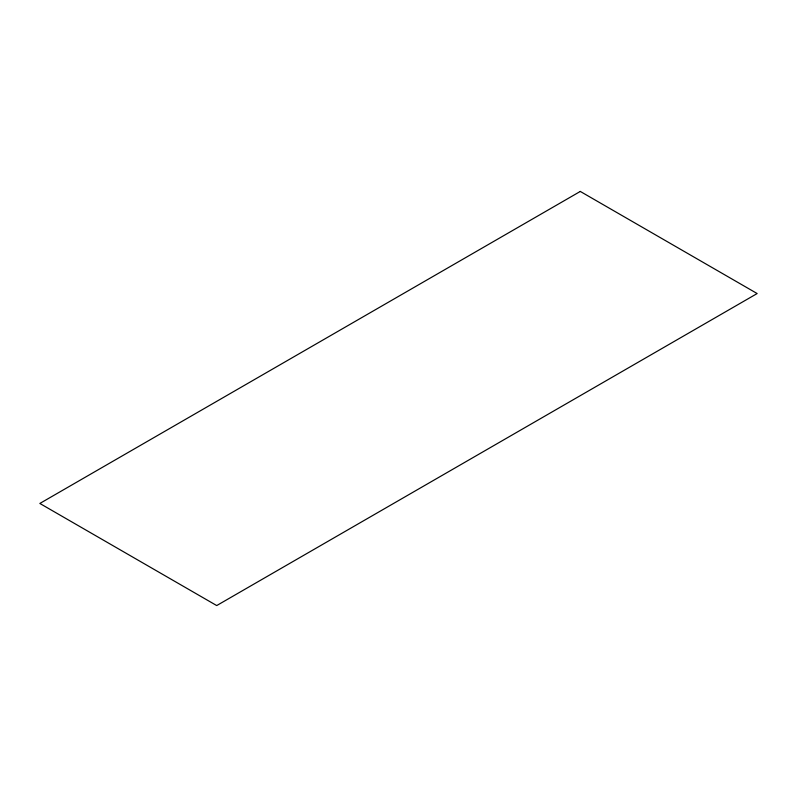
<?xml version="1.0" encoding="UTF-8"?>
<svg xmlns="http://www.w3.org/2000/svg" width="797" height="797" viewBox="0 0 797 797"><rect width="100%" height="100%" fill="white"/><g stroke="black" fill="none" stroke-linecap="round" stroke-linejoin="round"><path stroke-width="1.2" d="M580.286 191.439L39.85 503.455L216.714 605.561L757.15 293.545L580.286 191.439"/></g></svg>
